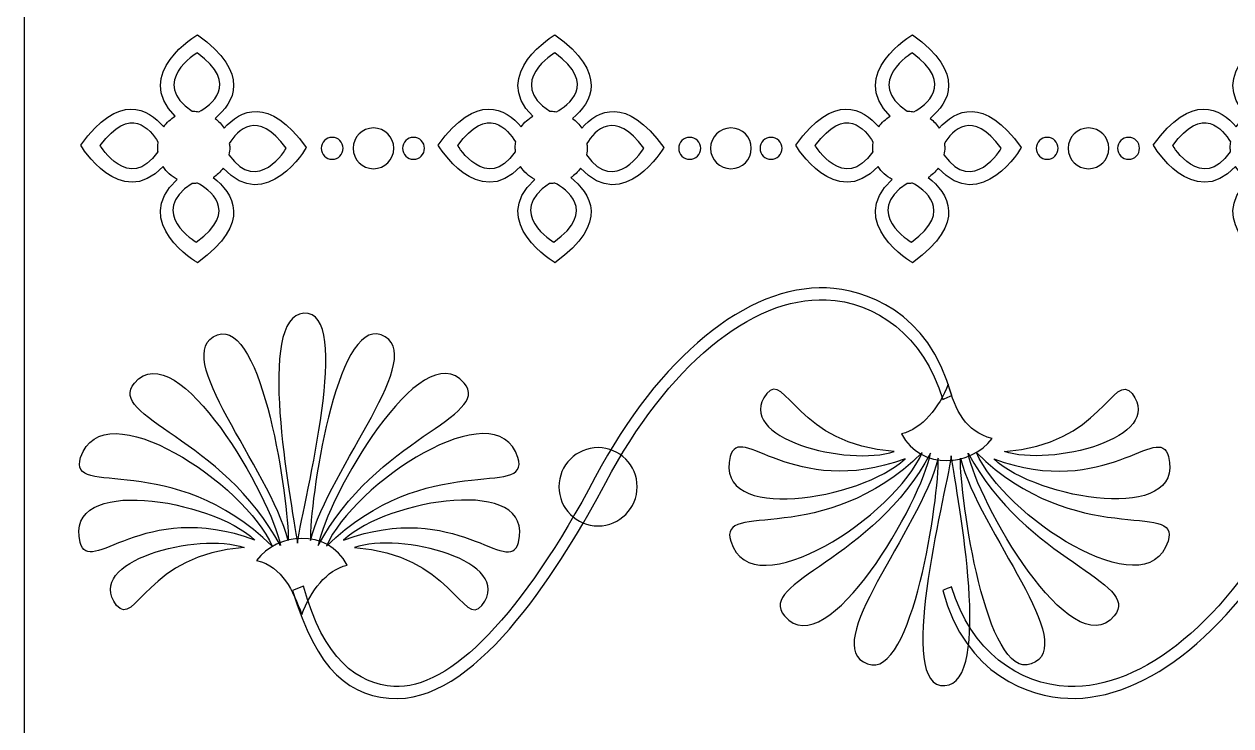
# Model space of a CAD drawing. Header units: millimetres. Extents: x -106 to 106, y -106 to 106.
# Drawn here: x -106.01 to -73.37, y 21.7 to 40.67 of the extents above; entities that cross this region are included whole.
import ezdxf

# ---------------------------------------------------------------- set-up
doc = ezdxf.new("R2010")
doc.units = ezdxf.units.MM
doc.header["$MEASUREMENT"] = 0
doc.layers.add('layer 1', color=7, linetype='Continuous')

msp = doc.modelspace()

# ---------------------------------------------------------------- linework, layer by layer
at = {"layer": 'layer 1', "color": 7}
msp.add_open_spline([(105.6569, -105.6569), (105.6569, -105.6569), (-106.0097, -105.6569), (-106.0097, -105.6569), (-106.0097, -105.6569), (-106.0097, -105.6569), (-106.0097, 106.0097), (-106.0097, 106.0097), (-106.0097, 106.0097), (-106.0097, 106.0097), (105.6569, 106.0097), (105.6569, 106.0097), (105.6569, 106.0097), (105.6569, 106.0097), (105.6569, -105.6569), (105.6569, -105.6569)], degree=3, knots=[0, 0, 0, 0, 0.2, 0.2, 0.2, 0.2, 0.4, 0.4, 0.4, 0.4, 0.6, 0.6, 0.6, 0.6, 1, 1, 1, 1], dxfattribs=at)
at = {"layer": 'layer 1', "color": 250}
for points, knots in [([(-102.2532, 36.8203), (-102.1599, 36.6737), (-102.0273, 36.555), (-101.8706, 36.4749), (-101.8706, 36.4749), (-103.1477, 35.3077), (-101.3216, 34.2215), (-101.3216, 34.2215), (-101.3216, 34.2215), (-99.8102, 35.3113), (-100.3709, 36.1128), (-100.8965, 36.5226), (-100.8965, 36.5226), (-100.7912, 36.5905), (-100.7006, 36.6781), (-100.6281, 36.781), (-100.6281, 36.781), (-99.4605, 35.5122), (-98.3777, 37.3372), (-98.3777, 37.3372), (-98.3777, 37.3372), (-99.3997, 38.753), (-100.1695, 38.3475), (-100.5988, 37.8576), (-100.5988, 37.8576), (-100.6639, 37.9622), (-100.748, 38.0517), (-100.8465, 38.1263), (-100.8465, 38.1263), (-100.3373, 38.5459), (-99.8586, 39.3309), (-101.3216, 40.3875), (-101.3216, 40.3875), (-101.3216, 40.3875), (-103.0965, 39.3319), (-101.9226, 38.1823), (-101.9226, 38.1823), (-102.0456, 38.1093), (-102.1531, 38.0126), (-102.2349, 37.896), (-102.2349, 37.896), (-102.659, 38.3964), (-103.4389, 38.8418), (-104.4792, 37.4006), (-104.4792, 37.4006), (-104.4792, 37.4006), (-103.4116, 35.605), (-102.2532, 36.8203)], [0, 0, 0, 0, 0.0769231, 0.0769231, 0.0769231, 0.0769231, 0.1538462, 0.1538462, 0.1538462, 0.1538462, 0.2307692, 0.2307692, 0.2307692, 0.2307692, 0.3076923, 0.3076923, 0.3076923, 0.3076923, 0.3846154, 0.3846154, 0.3846154, 0.3846154, 0.4615385, 0.4615385, 0.4615385, 0.4615385, 0.5384615, 0.5384615, 0.5384615, 0.5384615, 0.6153846, 0.6153846, 0.6153846, 0.6153846, 0.6923077, 0.6923077, 0.6923077, 0.6923077, 0.7692308, 0.7692308, 0.7692308, 0.7692308, 0.8461538, 0.8461538, 0.8461538, 0.8461539, 1, 1, 1, 1]), ([(-92.584, 36.8203), (-92.4906, 36.6737), (-92.3583, 36.555), (-92.2014, 36.4749), (-92.2014, 36.4749), (-93.4787, 35.3077), (-91.6527, 34.2215), (-91.6527, 34.2215), (-91.6527, 34.2215), (-90.1404, 35.3113), (-90.7019, 36.1128), (-91.2278, 36.5226), (-91.2278, 36.5226), (-91.1222, 36.5905), (-91.0307, 36.6781), (-90.9587, 36.781), (-90.9587, 36.781), (-89.7914, 35.5122), (-88.7082, 37.3372), (-88.7082, 37.3372), (-88.7082, 37.3372), (-89.73, 38.753), (-90.4999, 38.3475), (-90.9296, 37.8576), (-90.9296, 37.8576), (-90.9949, 37.9622), (-91.0786, 38.0517), (-91.1768, 38.1263), (-91.1768, 38.1263), (-90.6683, 38.5459), (-90.1889, 39.3309), (-91.6527, 40.3875), (-91.6527, 40.3875), (-91.6527, 40.3875), (-93.4266, 39.3319), (-92.2534, 38.1823), (-92.2534, 38.1823), (-92.3768, 38.1093), (-92.4842, 38.0126), (-92.5655, 37.896), (-92.5655, 37.896), (-92.9893, 38.3964), (-93.7698, 38.8418), (-94.8105, 37.4006), (-94.8105, 37.4006), (-94.8105, 37.4006), (-93.7419, 35.605), (-92.584, 36.8203)], [0, 0, 0, 0, 0.0769231, 0.0769231, 0.0769231, 0.0769231, 0.1538462, 0.1538462, 0.1538462, 0.1538462, 0.2307692, 0.2307692, 0.2307692, 0.2307692, 0.3076923, 0.3076923, 0.3076923, 0.3076923, 0.3846154, 0.3846154, 0.3846154, 0.3846154, 0.4615385, 0.4615385, 0.4615385, 0.4615385, 0.5384615, 0.5384615, 0.5384615, 0.5384615, 0.6153846, 0.6153846, 0.6153846, 0.6153846, 0.6923077, 0.6923077, 0.6923077, 0.6923077, 0.7692308, 0.7692308, 0.7692308, 0.7692308, 0.8461538, 0.8461538, 0.8461538, 0.8461539, 1, 1, 1, 1]), ([(-82.9148, 36.8203), (-82.8214, 36.6737), (-82.6888, 36.555), (-82.5326, 36.4749), (-82.5326, 36.4749), (-83.8091, 35.3077), (-81.9831, 34.2215), (-81.9831, 34.2215), (-81.9831, 34.2215), (-80.4712, 35.3113), (-81.0324, 36.1128), (-81.5586, 36.5226), (-81.5586, 36.5226), (-81.4532, 36.5905), (-81.3621, 36.6781), (-81.2895, 36.781), (-81.2895, 36.781), (-80.1224, 35.5122), (-79.0391, 37.3372), (-79.0391, 37.3372), (-79.0391, 37.3372), (-80.0609, 38.753), (-80.8309, 38.3475), (-81.2604, 37.8576), (-81.2604, 37.8576), (-81.3254, 37.9622), (-81.4095, 38.0517), (-81.508, 38.1263), (-81.508, 38.1263), (-80.9993, 38.5459), (-80.5196, 39.3309), (-81.9831, 40.3875), (-81.9831, 40.3875), (-81.9831, 40.3875), (-83.7578, 39.3319), (-82.5841, 38.1823), (-82.5841, 38.1823), (-82.707, 38.1093), (-82.8145, 38.0126), (-82.8962, 37.896), (-82.8962, 37.896), (-83.3203, 38.3964), (-84.1008, 38.8418), (-85.1408, 37.4006), (-85.1408, 37.4006), (-85.1408, 37.4006), (-84.0729, 35.605), (-82.9148, 36.8203)], [0, 0, 0, 0, 0.0769231, 0.0769231, 0.0769231, 0.0769231, 0.1538462, 0.1538462, 0.1538462, 0.1538462, 0.2307692, 0.2307692, 0.2307692, 0.2307692, 0.3076923, 0.3076923, 0.3076923, 0.3076923, 0.3846154, 0.3846154, 0.3846154, 0.3846154, 0.4615385, 0.4615385, 0.4615385, 0.4615385, 0.5384615, 0.5384615, 0.5384615, 0.5384615, 0.6153846, 0.6153846, 0.6153846, 0.6153846, 0.6923077, 0.6923077, 0.6923077, 0.6923077, 0.7692308, 0.7692308, 0.7692308, 0.7692308, 0.8461538, 0.8461538, 0.8461538, 0.8461539, 1, 1, 1, 1]), ([(-73.2456, 36.8203), (-73.1522, 36.6737), (-73.0199, 36.555), (-72.8628, 36.4749), (-72.8628, 36.4749), (-74.1403, 35.3077), (-72.3142, 34.2215), (-72.3142, 34.2215), (-72.3142, 34.2215), (-70.8023, 35.3113), (-71.3632, 36.1128), (-71.8893, 36.5226), (-71.8893, 36.5226), (-71.7837, 36.5905), (-71.6922, 36.6781), (-71.6202, 36.781), (-71.6202, 36.781), (-70.4532, 35.5122), (-69.3697, 37.3372), (-69.3697, 37.3372), (-69.3697, 37.3372), (-70.3917, 38.753), (-71.1622, 38.3475), (-71.5913, 37.8576), (-71.5913, 37.8576), (-71.6562, 37.9622), (-71.7403, 38.0517), (-71.8386, 38.1263), (-71.8386, 38.1263), (-71.3296, 38.5459), (-70.8511, 39.3309), (-72.3142, 40.3875), (-72.3142, 40.3875), (-72.3142, 40.3875), (-74.0883, 39.3319), (-72.9151, 38.1823), (-72.9151, 38.1823), (-73.038, 38.1093), (-73.1455, 38.0126), (-73.2268, 37.896), (-73.2268, 37.896), (-73.6514, 38.3964), (-74.4311, 38.8418), (-75.4713, 37.4006), (-75.4713, 37.4006), (-75.4713, 37.4006), (-74.4037, 35.605), (-73.2456, 36.8203)], [0, 0, 0, 0, 0.0769231, 0.0769231, 0.0769231, 0.0769231, 0.1538462, 0.1538462, 0.1538462, 0.1538462, 0.2307692, 0.2307692, 0.2307692, 0.2307692, 0.3076923, 0.3076923, 0.3076923, 0.3076923, 0.3846154, 0.3846154, 0.3846154, 0.3846154, 0.4615385, 0.4615385, 0.4615385, 0.4615385, 0.5384615, 0.5384615, 0.5384615, 0.5384615, 0.6153846, 0.6153846, 0.6153846, 0.6153846, 0.6923077, 0.6923077, 0.6923077, 0.6923077, 0.7692308, 0.7692308, 0.7692308, 0.7692308, 0.8461538, 0.8461538, 0.8461538, 0.8461539, 1, 1, 1, 1]), ([(-101.3281, 39.8959), (-101.3281, 39.8959), (-101.3281, 39.8959), (-101.3281, 39.8959), (-101.3281, 39.8959), (-100.1447, 39.0413), (-100.9834, 38.467), (-101.2816, 38.306), (-101.2816, 38.306), (-101.3299, 38.3127), (-101.3774, 38.3206), (-101.4279, 38.3206), (-101.4279, 38.3206), (-101.4392, 38.3206), (-101.4509, 38.3175), (-101.4632, 38.3165), (-101.4632, 38.3165), (-102.6523, 39.1107), (-101.3281, 39.8959), (-101.3281, 39.8959)], [0, 0, 0, 0, 0.1666667, 0.1666667, 0.1666667, 0.1666667, 0.3333333, 0.3333333, 0.3333333, 0.3333333, 0.5, 0.5, 0.5, 0.5, 0.6666667, 0.6666667, 0.6666667, 0.6666667, 1, 1, 1, 1]), ([(-91.659, 39.8959), (-91.659, 39.8959), (-91.659, 39.8959), (-91.659, 39.8959), (-91.659, 39.8959), (-90.4761, 39.0413), (-91.3146, 38.467), (-91.613, 38.306), (-91.613, 38.306), (-91.6602, 38.3127), (-91.7082, 38.3206), (-91.7577, 38.3206), (-91.7577, 38.3206), (-91.7706, 38.3206), (-91.7813, 38.3175), (-91.7942, 38.3165), (-91.7942, 38.3165), (-92.9832, 39.1107), (-91.659, 39.8959), (-91.659, 39.8959)], [0, 0, 0, 0, 0.1666667, 0.1666667, 0.1666667, 0.1666667, 0.3333333, 0.3333333, 0.3333333, 0.3333333, 0.5, 0.5, 0.5, 0.5, 0.6666667, 0.6666667, 0.6666667, 0.6666667, 1, 1, 1, 1]), ([(-81.9896, 39.8959), (-81.9896, 39.8959), (-81.9896, 39.8959), (-81.9896, 39.8959), (-81.9896, 39.8959), (-80.8062, 39.0413), (-81.6453, 38.467), (-81.9433, 38.306), (-81.9433, 38.306), (-81.9912, 38.3127), (-82.0394, 38.3206), (-82.089, 38.3206), (-82.089, 38.3206), (-82.1012, 38.3206), (-82.1128, 38.3175), (-82.1248, 38.3165), (-82.1248, 38.3165), (-83.3139, 39.1107), (-81.9896, 39.8959), (-81.9896, 39.8959)], [0, 0, 0, 0, 0.1666667, 0.1666667, 0.1666667, 0.1666667, 0.3333333, 0.3333333, 0.3333333, 0.3333333, 0.5, 0.5, 0.5, 0.5, 0.6666667, 0.6666667, 0.6666667, 0.6666667, 1, 1, 1, 1]), ([(-72.3208, 39.8959), (-72.3208, 39.8959), (-72.3208, 39.8959), (-72.3208, 39.8959), (-72.3208, 39.8959), (-71.1372, 39.0413), (-71.9762, 38.467), (-72.2737, 38.306), (-72.2737, 38.306), (-72.3221, 38.3127), (-72.3697, 38.3206), (-72.4197, 38.3206), (-72.4197, 38.3206), (-72.4319, 38.3206), (-72.4434, 38.3175), (-72.456, 38.3165), (-72.456, 38.3165), (-73.6444, 39.1107), (-72.3208, 39.8959), (-72.3208, 39.8959)], [0, 0, 0, 0, 0.1666667, 0.1666667, 0.1666667, 0.1666667, 0.3333333, 0.3333333, 0.3333333, 0.3333333, 0.5, 0.5, 0.5, 0.5, 0.6666667, 0.6666667, 0.6666667, 0.6666667, 1, 1, 1, 1]), ([(-102.3915, 37.4929), (-102.589, 37.8245), (-103.1454, 38.5053), (-103.9498, 37.3913), (-103.9498, 37.3913), (-103.9498, 37.3913), (-103.1794, 36.0954), (-102.3944, 37.2197), (-102.3944, 37.2197), (-102.3994, 37.2614), (-102.4068, 37.2998), (-102.4068, 37.3424), (-102.4068, 37.3424), (-102.4068, 37.3937), (-102.3994, 37.4424), (-102.3915, 37.4929), (-102.3915, 37.4929), (-102.3915, 37.4929), (-102.3915, 37.4929), (-102.3915, 37.4929)], [0, 0, 0, 0, 0.3333333, 0.3333333, 0.3333333, 0.3333333, 0.5, 0.5, 0.5, 0.5, 0.6666667, 0.6666667, 0.6666667, 0.6666667, 0.8333333, 0.8333333, 0.8333333, 0.8333333, 1, 1, 1, 1]), ([(-98.9197, 37.3165), (-98.9197, 37.3165), (-98.9197, 37.3165), (-98.9197, 37.3165), (-98.9197, 37.3165), (-98.9197, 37.3165), (-99.6874, 36.0231), (-100.4703, 37.1421), (-100.4703, 37.1421), (-100.4567, 37.2063), (-100.4493, 37.273), (-100.4493, 37.3424), (-100.4493, 37.3424), (-100.4493, 37.3787), (-100.4558, 37.4102), (-100.46, 37.4463), (-100.46, 37.4463), (-100.2497, 37.7849), (-99.7019, 38.4006), (-98.9197, 37.3165)], [0, 0, 0, 0, 0.1666667, 0.1666667, 0.1666667, 0.1666667, 0.3333333, 0.3333333, 0.3333333, 0.3333333, 0.5, 0.5, 0.5, 0.5, 0.6666667, 0.6666667, 0.6666667, 0.6666667, 1, 1, 1, 1]), ([(-92.7224, 37.4929), (-92.92, 37.8245), (-93.4766, 38.5053), (-94.2802, 37.3913), (-94.2802, 37.3913), (-94.2802, 37.3913), (-93.5105, 36.0954), (-92.7255, 37.2197), (-92.7255, 37.2197), (-92.7304, 37.2614), (-92.7376, 37.2998), (-92.7376, 37.3424), (-92.7376, 37.3424), (-92.7376, 37.3937), (-92.7304, 37.4424), (-92.7224, 37.4929), (-92.7224, 37.4929), (-92.7224, 37.4929), (-92.7224, 37.4929), (-92.7224, 37.4929)], [0, 0, 0, 0, 0.3333333, 0.3333333, 0.3333333, 0.3333333, 0.5, 0.5, 0.5, 0.5, 0.6666667, 0.6666667, 0.6666667, 0.6666667, 0.8333333, 0.8333333, 0.8333333, 0.8333333, 1, 1, 1, 1]), ([(-89.2502, 37.3165), (-89.2502, 37.3165), (-89.2502, 37.3165), (-89.2502, 37.3165), (-89.2502, 37.3165), (-89.2502, 37.3165), (-90.0177, 36.0231), (-90.8011, 37.1421), (-90.8011, 37.1421), (-90.7873, 37.2063), (-90.7799, 37.273), (-90.7799, 37.3424), (-90.7799, 37.3424), (-90.7799, 37.3787), (-90.7865, 37.4102), (-90.791, 37.4463), (-90.791, 37.4463), (-90.5803, 37.7849), (-90.0329, 38.4006), (-89.2502, 37.3165)], [0, 0, 0, 0, 0.1666667, 0.1666667, 0.1666667, 0.1666667, 0.3333333, 0.3333333, 0.3333333, 0.3333333, 0.5, 0.5, 0.5, 0.5, 0.6666667, 0.6666667, 0.6666667, 0.6666667, 1, 1, 1, 1]), ([(-83.0529, 37.4929), (-83.251, 37.8245), (-83.8076, 38.5053), (-84.6112, 37.3913), (-84.6112, 37.3913), (-84.6112, 37.3913), (-83.8415, 36.0954), (-83.0559, 37.2197), (-83.0559, 37.2197), (-83.0614, 37.2614), (-83.0686, 37.2998), (-83.0686, 37.3424), (-83.0686, 37.3424), (-83.0686, 37.3937), (-83.0614, 37.4424), (-83.0529, 37.4929), (-83.0529, 37.4929), (-83.0529, 37.4929), (-83.0529, 37.4929), (-83.0529, 37.4929)], [0, 0, 0, 0, 0.3333333, 0.3333333, 0.3333333, 0.3333333, 0.5, 0.5, 0.5, 0.5, 0.6666667, 0.6666667, 0.6666667, 0.6666667, 0.8333333, 0.8333333, 0.8333333, 0.8333333, 1, 1, 1, 1]), ([(-79.5808, 37.3165), (-79.5808, 37.3165), (-79.5808, 37.3165), (-79.5808, 37.3165), (-79.5808, 37.3165), (-79.5808, 37.3165), (-80.3487, 36.0231), (-81.132, 37.1421), (-81.132, 37.1421), (-81.1178, 37.2063), (-81.1108, 37.273), (-81.1108, 37.3424), (-81.1108, 37.3424), (-81.1108, 37.3787), (-81.1176, 37.4102), (-81.1214, 37.4463), (-81.1214, 37.4463), (-80.9115, 37.7849), (-80.3632, 38.4006), (-79.5808, 37.3165)], [0, 0, 0, 0, 0.1666667, 0.1666667, 0.1666667, 0.1666667, 0.3333333, 0.3333333, 0.3333333, 0.3333333, 0.5, 0.5, 0.5, 0.5, 0.6666667, 0.6666667, 0.6666667, 0.6666667, 1, 1, 1, 1]), ([(-73.3836, 37.4929), (-73.5817, 37.8245), (-74.1377, 38.5053), (-74.9425, 37.3913), (-74.9425, 37.3913), (-74.9425, 37.3913), (-74.1718, 36.0954), (-73.3865, 37.2197), (-73.3865, 37.2197), (-73.3922, 37.2614), (-73.3992, 37.2998), (-73.3992, 37.3424), (-73.3992, 37.3424), (-73.3992, 37.3937), (-73.3922, 37.4424), (-73.3836, 37.4929), (-73.3836, 37.4929), (-73.3836, 37.4929), (-73.3836, 37.4929), (-73.3836, 37.4929)], [0, 0, 0, 0, 0.3333333, 0.3333333, 0.3333333, 0.3333333, 0.5, 0.5, 0.5, 0.5, 0.6666667, 0.6666667, 0.6666667, 0.6666667, 0.8333333, 0.8333333, 0.8333333, 0.8333333, 1, 1, 1, 1]), ([(-97.1132, 37.3153), (-97.1132, 37.6192), (-96.8661, 37.8662), (-96.5622, 37.8662), (-96.5622, 37.8662), (-96.2575, 37.8662), (-96.0117, 37.6192), (-96.0117, 37.3153), (-96.0117, 37.3153), (-96.0117, 37.0111), (-96.2575, 36.7646), (-96.5622, 36.7646), (-96.5622, 36.7646), (-96.8661, 36.7646), (-97.1132, 37.0111), (-97.1132, 37.3153)], [0, 0, 0, 0, 0.2, 0.2, 0.2, 0.2, 0.4, 0.4, 0.4, 0.4, 0.6, 0.6, 0.6, 0.6, 1, 1, 1, 1]), ([(-87.4437, 37.3153), (-87.4437, 37.6192), (-87.1969, 37.8662), (-86.8923, 37.8662), (-86.8923, 37.8662), (-86.5886, 37.8662), (-86.342, 37.6192), (-86.342, 37.3153), (-86.342, 37.3153), (-86.342, 37.0111), (-86.5886, 36.7646), (-86.8923, 36.7646), (-86.8923, 36.7646), (-87.1969, 36.7646), (-87.4437, 37.0111), (-87.4437, 37.3153)], [0, 0, 0, 0, 0.2, 0.2, 0.2, 0.2, 0.4, 0.4, 0.4, 0.4, 0.6, 0.6, 0.6, 0.6, 1, 1, 1, 1]), ([(-77.7749, 37.3153), (-77.7749, 37.6192), (-77.5275, 37.8662), (-77.2235, 37.8662), (-77.2235, 37.8662), (-76.9189, 37.8662), (-76.6728, 37.6192), (-76.6728, 37.3153), (-76.6728, 37.3153), (-76.6728, 37.0111), (-76.9189, 36.7646), (-77.2235, 36.7646), (-77.2235, 36.7646), (-77.5275, 36.7646), (-77.7749, 37.0111), (-77.7749, 37.3153)], [0, 0, 0, 0, 0.2, 0.2, 0.2, 0.2, 0.4, 0.4, 0.4, 0.4, 0.6, 0.6, 0.6, 0.6, 1, 1, 1, 1]), ([(-97.9759, 37.3153), (-97.9759, 37.4783), (-97.8425, 37.6123), (-97.6774, 37.6123), (-97.6774, 37.6123), (-97.513, 37.6123), (-97.3804, 37.4783), (-97.3804, 37.3153), (-97.3804, 37.3153), (-97.3804, 37.1505), (-97.513, 37.0184), (-97.6774, 37.0184), (-97.6774, 37.0184), (-97.8425, 37.0184), (-97.9759, 37.1505), (-97.9759, 37.3153)], [0, 0, 0, 0, 0.2, 0.2, 0.2, 0.2, 0.4, 0.4, 0.4, 0.4, 0.6, 0.6, 0.6, 0.6, 1, 1, 1, 1]), ([(-95.775, 37.3153), (-95.775, 37.4783), (-95.6418, 37.6123), (-95.4773, 37.6123), (-95.4773, 37.6123), (-95.313, 37.6123), (-95.1802, 37.4783), (-95.1802, 37.3153), (-95.1802, 37.3153), (-95.1802, 37.1505), (-95.313, 37.0184), (-95.4773, 37.0184), (-95.4773, 37.0184), (-95.6418, 37.0184), (-95.775, 37.1505), (-95.775, 37.3153)], [0, 0, 0, 0, 0.2, 0.2, 0.2, 0.2, 0.4, 0.4, 0.4, 0.4, 0.6, 0.6, 0.6, 0.6, 1, 1, 1, 1]), ([(-88.306, 37.3153), (-88.306, 37.4783), (-88.1734, 37.6123), (-88.0087, 37.6123), (-88.0087, 37.6123), (-87.8445, 37.6123), (-87.7114, 37.4783), (-87.7114, 37.3153), (-87.7114, 37.3153), (-87.7114, 37.1505), (-87.8445, 37.0184), (-88.0087, 37.0184), (-88.0087, 37.0184), (-88.1734, 37.0184), (-88.306, 37.1505), (-88.306, 37.3153)], [0, 0, 0, 0, 0.2, 0.2, 0.2, 0.2, 0.4, 0.4, 0.4, 0.4, 0.6, 0.6, 0.6, 0.6, 1, 1, 1, 1]), ([(-86.1062, 37.3153), (-86.1062, 37.4783), (-85.9726, 37.6123), (-85.8087, 37.6123), (-85.8087, 37.6123), (-85.6438, 37.6123), (-85.5107, 37.4783), (-85.5107, 37.3153), (-85.5107, 37.3153), (-85.5107, 37.1505), (-85.6438, 37.0184), (-85.8087, 37.0184), (-85.8087, 37.0184), (-85.9726, 37.0184), (-86.1062, 37.1505), (-86.1062, 37.3153)], [0, 0, 0, 0, 0.2, 0.2, 0.2, 0.2, 0.4, 0.4, 0.4, 0.4, 0.6, 0.6, 0.6, 0.6, 1, 1, 1, 1]), ([(-78.6374, 37.3153), (-78.6374, 37.4783), (-78.504, 37.6123), (-78.3388, 37.6123), (-78.3388, 37.6123), (-78.175, 37.6123), (-78.042, 37.4783), (-78.042, 37.3153), (-78.042, 37.3153), (-78.042, 37.1505), (-78.175, 37.0184), (-78.3388, 37.0184), (-78.3388, 37.0184), (-78.504, 37.0184), (-78.6374, 37.1505), (-78.6374, 37.3153)], [0, 0, 0, 0, 0.2, 0.2, 0.2, 0.2, 0.4, 0.4, 0.4, 0.4, 0.6, 0.6, 0.6, 0.6, 1, 1, 1, 1]), ([(-76.4366, 37.3153), (-76.4366, 37.4783), (-76.3031, 37.6123), (-76.139, 37.6123), (-76.139, 37.6123), (-75.9748, 37.6123), (-75.8413, 37.4783), (-75.8413, 37.3153), (-75.8413, 37.3153), (-75.8413, 37.1505), (-75.9748, 37.0184), (-76.139, 37.0184), (-76.139, 37.0184), (-76.3031, 37.0184), (-76.4366, 37.1505), (-76.4366, 37.3153)], [0, 0, 0, 0, 0.2, 0.2, 0.2, 0.2, 0.4, 0.4, 0.4, 0.4, 0.6, 0.6, 0.6, 0.6, 1, 1, 1, 1]), ([(-101.3526, 34.7765), (-101.3526, 34.7765), (-101.3526, 34.7765), (-101.3526, 34.7765), (-101.3526, 34.7765), (-101.3526, 34.7765), (-102.6936, 35.5699), (-101.4677, 36.3684), (-101.4677, 36.3684), (-101.4535, 36.3667), (-101.4411, 36.3641), (-101.4279, 36.3641), (-101.4279, 36.3641), (-101.392, 36.3641), (-101.3588, 36.3704), (-101.324, 36.3747), (-101.324, 36.3747), (-101.0436, 36.2265), (-100.1456, 35.6446), (-101.3526, 34.7765)], [0, 0, 0, 0, 0.1666667, 0.1666667, 0.1666667, 0.1666667, 0.3333333, 0.3333333, 0.3333333, 0.3333333, 0.5, 0.5, 0.5, 0.5, 0.6666667, 0.6666667, 0.6666667, 0.6666667, 1, 1, 1, 1]), ([(-91.6836, 34.7765), (-91.6836, 34.7765), (-91.6836, 34.7765), (-91.6836, 34.7765), (-91.6836, 34.7765), (-91.6836, 34.7765), (-93.0237, 35.5699), (-91.7983, 36.3684), (-91.7983, 36.3684), (-91.7849, 36.3667), (-91.7719, 36.3641), (-91.7577, 36.3641), (-91.7577, 36.3641), (-91.7225, 36.3641), (-91.6896, 36.3704), (-91.6552, 36.3747), (-91.6552, 36.3747), (-91.3744, 36.2265), (-90.4764, 35.6446), (-91.6836, 34.7765)], [0, 0, 0, 0, 0.1666667, 0.1666667, 0.1666667, 0.1666667, 0.3333333, 0.3333333, 0.3333333, 0.3333333, 0.5, 0.5, 0.5, 0.5, 0.6666667, 0.6666667, 0.6666667, 0.6666667, 1, 1, 1, 1]), ([(-82.0139, 34.7765), (-82.0139, 34.7765), (-82.0139, 34.7765), (-82.0139, 34.7765), (-82.0139, 34.7765), (-82.0139, 34.7765), (-83.3551, 35.5699), (-82.1293, 36.3684), (-82.1293, 36.3684), (-82.115, 36.3667), (-82.1028, 36.3641), (-82.089, 36.3641), (-82.089, 36.3641), (-82.0538, 36.3641), (-82.0198, 36.3704), (-81.986, 36.3747), (-81.986, 36.3747), (-81.7054, 36.2265), (-80.8076, 35.6446), (-82.0139, 34.7765)], [0, 0, 0, 0, 0.1666667, 0.1666667, 0.1666667, 0.1666667, 0.3333333, 0.3333333, 0.3333333, 0.3333333, 0.5, 0.5, 0.5, 0.5, 0.6666667, 0.6666667, 0.6666667, 0.6666667, 1, 1, 1, 1]), ([(-72.3451, 34.7765), (-72.3451, 34.7765), (-72.3451, 34.7765), (-72.3451, 34.7765), (-72.3451, 34.7765), (-72.3451, 34.7765), (-73.6857, 35.5699), (-72.4601, 36.3684), (-72.4601, 36.3684), (-72.4462, 36.3667), (-72.4333, 36.3641), (-72.4197, 36.3641), (-72.4197, 36.3641), (-72.3838, 36.3641), (-72.3513, 36.3704), (-72.3168, 36.3747), (-72.3168, 36.3747), (-72.0359, 36.2265), (-71.1376, 35.6446), (-72.3451, 34.7765)], [0, 0, 0, 0, 0.1666667, 0.1666667, 0.1666667, 0.1666667, 0.3333333, 0.3333333, 0.3333333, 0.3333333, 0.5, 0.5, 0.5, 0.5, 0.6666667, 0.6666667, 0.6666667, 0.6666667, 1, 1, 1, 1]), ([(-95.9066, 22.4399), (-97.188, 22.4351), (-98.0999, 23.1799), (-98.7493, 25.3619), (-98.7493, 25.3619), (-98.7493, 25.3619), (-98.4499, 25.4747), (-98.4499, 25.4747), (-98.4499, 25.4747), (-97.9202, 23.494), (-96.977, 22.824), (-96.0122, 22.7634), (-96.0122, 22.7634), (-94.4982, 22.6585), (-92.5114, 24.7304), (-90.5619, 28.423), (-90.5619, 28.423), (-88.8495, 31.6661), (-86.4483, 33.6253), (-84.3068, 33.5397), (-84.3068, 33.5397), (-83.2846, 33.4984), (-81.549, 32.9384), (-80.923, 30.6276), (-80.923, 30.6276), (-80.923, 30.6276), (-81.1631, 30.5235), (-81.1631, 30.5235), (-81.1631, 30.5235), (-81.6823, 32.2651), (-82.9858, 33.1652), (-84.3197, 33.22), (-84.3197, 33.22), (-86.3454, 33.3016), (-88.6254, 31.4082), (-90.2789, 28.2745), (-90.2789, 28.2745), (-91.439, 26.0783), (-93.694, 22.4399), (-95.9066, 22.4399)], [0, 0, 0, 0, 0.0909091, 0.0909091, 0.0909091, 0.0909091, 0.1818182, 0.1818182, 0.1818182, 0.1818182, 0.2727273, 0.2727273, 0.2727273, 0.2727273, 0.3636364, 0.3636364, 0.3636364, 0.3636364, 0.4545455, 0.4545455, 0.4545455, 0.4545455, 0.5454545, 0.5454545, 0.5454545, 0.5454546, 0.6363636, 0.6363636, 0.6363636, 0.6363636, 0.7272727, 0.7272727, 0.7272727, 0.7272727, 0.8181818, 0.8181818, 0.8181818, 0.8181818, 1, 1, 1, 1]), ([(-66.1825, 33.5423), (-64.9013, 33.5483), (-63.989, 32.8019), (-63.3398, 30.62), (-63.3398, 30.62), (-63.3398, 30.62), (-63.6393, 30.5078), (-63.6393, 30.5078), (-63.6393, 30.5078), (-64.1686, 32.4887), (-65.1119, 33.1578), (-66.0771, 33.2186), (-66.0771, 33.2186), (-67.5915, 33.3242), (-69.578, 31.2514), (-71.527, 27.5586), (-71.527, 27.5586), (-73.2394, 24.3156), (-75.6408, 22.3569), (-77.7824, 22.4425), (-77.7824, 22.4425), (-78.8041, 22.484), (-80.5396, 23.0435), (-81.166, 25.356), (-81.166, 25.356), (-81.166, 25.356), (-80.9256, 25.4587), (-80.9256, 25.4587), (-80.9256, 25.4587), (-80.4066, 23.7168), (-79.1031, 22.8166), (-77.769, 22.7617), (-77.769, 22.7617), (-75.7436, 22.6814), (-73.4637, 24.5745), (-71.8099, 27.7085), (-71.8099, 27.7085), (-70.6499, 29.9053), (-68.3953, 33.5423), (-66.1825, 33.5423)], [0, 0, 0, 0, 0.0909091, 0.0909091, 0.0909091, 0.0909091, 0.1818182, 0.1818182, 0.1818182, 0.1818182, 0.2727273, 0.2727273, 0.2727273, 0.2727273, 0.3636364, 0.3636364, 0.3636364, 0.3636364, 0.4545455, 0.4545455, 0.4545455, 0.4545455, 0.5454545, 0.5454545, 0.5454545, 0.5454546, 0.6363636, 0.6363636, 0.6363636, 0.6363636, 0.7272727, 0.7272727, 0.7272727, 0.7272727, 0.8181818, 0.8181818, 0.8181818, 0.8181818, 1, 1, 1, 1]), ([(-98.8683, 26.7063), (-98.8427, 27.7273), (-99.5618, 32.7283), (-100.781, 32.2693), (-100.781, 32.2693), (-102.1184, 31.7654), (-99.3777, 28.6954), (-98.8683, 26.7063)], [0, 0, 0, 0, 0.3333333, 0.3333333, 0.3333333, 0.3333333, 1, 1, 1, 1]), ([(-98.6174, 26.6376), (-98.8041, 27.8329), (-99.7477, 32.7764), (-98.4462, 32.8553), (-98.4462, 32.8553), (-97.0846, 32.9369), (-98.4462, 27.8329), (-98.6174, 26.6376)], [0, 0, 0, 0, 0.3333333, 0.3333333, 0.3333333, 0.3333333, 1, 1, 1, 1]), ([(-98.2677, 26.7063), (-98.2934, 27.7273), (-97.574, 32.7283), (-96.3545, 32.2693), (-96.3545, 32.2693), (-95.0174, 31.7654), (-97.7578, 28.6954), (-98.2677, 26.7063)], [0, 0, 0, 0, 0.3333333, 0.3333333, 0.3333333, 0.3333333, 1, 1, 1, 1]), ([(-99.0795, 26.572), (-99.3014, 27.8296), (-101.8709, 32.3544), (-103.0267, 30.9676), (-103.0267, 30.9676), (-103.7917, 30.0477), (-100.6284, 29.4867), (-99.0795, 26.572)], [0, 0, 0, 0, 0.3333333, 0.3333333, 0.3333333, 0.3333333, 1, 1, 1, 1]), ([(-98.0565, 26.572), (-97.835, 27.8296), (-95.2651, 32.3544), (-94.1095, 30.9676), (-94.1095, 30.9676), (-93.3433, 30.0477), (-96.5077, 29.4867), (-98.0565, 26.572)], [0, 0, 0, 0, 0.3333333, 0.3333333, 0.3333333, 0.3333333, 1, 1, 1, 1]), ([(-82.475, 29.1198), (-83.7054, 28.6879), (-86.8572, 29.4855), (-85.9249, 30.682), (-85.9249, 30.682), (-85.4328, 31.3148), (-85.0814, 29.2781), (-82.475, 29.1198)], [0, 0, 0, 0, 0.3333333, 0.3333333, 0.3333333, 0.3333333, 1, 1, 1, 1]), ([(-79.4942, 29.1198), (-78.2637, 28.6879), (-75.1127, 29.4855), (-76.0442, 30.682), (-76.0442, 30.682), (-76.5367, 31.3148), (-76.8881, 29.2781), (-79.4942, 29.1198)], [0, 0, 0, 0, 0.3333333, 0.3333333, 0.3333333, 0.3333333, 1, 1, 1, 1]), ([(-99.3014, 26.5525), (-100.0164, 28.2368), (-103.8944, 30.8139), (-104.4813, 28.9513), (-104.4813, 28.9513), (-104.8408, 27.8115), (-102.0063, 29.2063), (-99.3014, 26.5525)], [0, 0, 0, 0, 0.3333333, 0.3333333, 0.3333333, 0.3333333, 1, 1, 1, 1]), ([(-97.835, 26.5525), (-97.1196, 28.2368), (-93.2418, 30.8139), (-92.6553, 28.9513), (-92.6553, 28.9513), (-92.2956, 27.8115), (-95.1297, 29.2063), (-97.835, 26.5525)], [0, 0, 0, 0, 0.3333333, 0.3333333, 0.3333333, 0.3333333, 1, 1, 1, 1]), ([(-82.2799, 29.5956), (-81.7164, 29.7248), (-81.2591, 30.3115), (-81.0157, 30.9381), (-81.0157, 30.9381), (-80.8255, 30.2345), (-80.5445, 29.6469), (-79.8299, 29.4686), (-79.8299, 29.4686), (-80.372, 28.7258), (-81.7441, 28.576), (-82.2799, 29.5956)], [0, 0, 0, 0, 0.5, 0.5, 0.5, 0.5, 0.75, 0.75, 0.75, 0.75, 1, 1, 1, 1]), ([(-82.1836, 28.9172), (-83.3745, 27.8076), (-87.3784, 27.1452), (-86.9104, 28.9794), (-86.9104, 28.9794), (-86.6636, 29.9494), (-85.2433, 27.7955), (-82.1836, 28.9172)], [0, 0, 0, 0, 0.3333333, 0.3333333, 0.3333333, 0.3333333, 1, 1, 1, 1]), ([(-79.7865, 28.9172), (-78.5952, 27.8076), (-74.5911, 27.1452), (-75.0593, 28.9794), (-75.0593, 28.9794), (-75.3061, 29.9494), (-76.7265, 27.7955), (-79.7865, 28.9172)], [0, 0, 0, 0, 0.3333333, 0.3333333, 0.3333333, 0.3333333, 1, 1, 1, 1]), ([(-89.4291, 28.1634), (-89.4291, 27.579), (-89.903, 27.1051), (-90.4875, 27.1051), (-90.4875, 27.1051), (-91.0719, 27.1051), (-91.5458, 27.579), (-91.5458, 28.1634), (-91.5458, 28.1634), (-91.5458, 28.7479), (-91.0719, 29.2218), (-90.4875, 29.2218), (-90.4875, 29.2218), (-89.903, 29.2218), (-89.4291, 28.7479), (-89.4291, 28.1634)], [0, 0, 0, 0, 0.2, 0.2, 0.2, 0.2, 0.4, 0.4, 0.4, 0.4, 0.6, 0.6, 0.6, 0.6, 1, 1, 1, 1]), ([(-81.7185, 29.0857), (-82.4333, 27.4014), (-86.3109, 24.8246), (-86.898, 26.6877), (-86.898, 26.6877), (-87.2572, 27.8282), (-84.4231, 26.4316), (-81.7185, 29.0857)], [0, 0, 0, 0, 0.3333333, 0.3333333, 0.3333333, 0.3333333, 1, 1, 1, 1]), ([(-81.4964, 29.0673), (-81.7185, 27.81), (-84.2877, 23.284), (-85.4433, 24.6715), (-85.4433, 24.6715), (-86.2095, 25.5901), (-83.0452, 26.1524), (-81.4964, 29.0673)], [0, 0, 0, 0, 0.3333333, 0.3333333, 0.3333333, 0.3333333, 1, 1, 1, 1]), ([(-80.4734, 29.0673), (-80.2512, 27.81), (-77.682, 23.284), (-76.5264, 24.6715), (-76.5264, 24.6715), (-75.7607, 25.5901), (-78.925, 26.1524), (-80.4734, 29.0673)], [0, 0, 0, 0, 0.3333333, 0.3333333, 0.3333333, 0.3333333, 1, 1, 1, 1]), ([(-80.2512, 29.0857), (-79.5363, 27.4014), (-75.6582, 24.8246), (-75.0715, 26.6877), (-75.0715, 26.6877), (-74.7124, 27.8282), (-77.5466, 26.4316), (-80.2512, 29.0857)], [0, 0, 0, 0, 0.3333333, 0.3333333, 0.3333333, 0.3333333, 1, 1, 1, 1]), ([(-81.2849, 28.9332), (-81.2591, 27.9125), (-81.9788, 22.9109), (-83.1983, 23.3705), (-83.1983, 23.3705), (-84.5349, 23.8741), (-81.7951, 26.9426), (-81.2849, 28.9332)], [0, 0, 0, 0, 0.3333333, 0.3333333, 0.3333333, 0.3333333, 1, 1, 1, 1]), ([(-80.9356, 29.0006), (-80.7485, 27.8067), (-79.8051, 22.862), (-81.1063, 22.7842), (-81.1063, 22.7842), (-82.4688, 22.7012), (-81.1063, 27.8067), (-80.9356, 29.0006)], [0, 0, 0, 0, 0.3333333, 0.3333333, 0.3333333, 0.3333333, 1, 1, 1, 1]), ([(-80.6848, 28.9332), (-80.7101, 27.9125), (-79.9916, 22.9109), (-78.7714, 23.3705), (-78.7714, 23.3705), (-77.4347, 23.8741), (-80.1749, 26.9426), (-80.6848, 28.9332)], [0, 0, 0, 0, 0.3333333, 0.3333333, 0.3333333, 0.3333333, 1, 1, 1, 1]), ([(-99.7665, 26.7218), (-100.9574, 27.8317), (-104.9618, 28.494), (-104.4937, 26.6584), (-104.4937, 26.6584), (-104.2465, 25.689), (-102.8264, 27.8429), (-99.7665, 26.7218)], [0, 0, 0, 0, 0.3333333, 0.3333333, 0.3333333, 0.3333333, 1, 1, 1, 1]), ([(-97.3694, 26.7218), (-96.1787, 27.8317), (-92.1747, 28.494), (-92.6422, 26.6584), (-92.6422, 26.6584), (-92.8894, 25.689), (-94.3094, 27.8429), (-97.3694, 26.7218)], [0, 0, 0, 0, 0.3333333, 0.3333333, 0.3333333, 0.3333333, 1, 1, 1, 1]), ([(-100.0581, 26.5184), (-101.2887, 26.9516), (-104.4401, 26.1524), (-103.508, 24.9559), (-103.508, 24.9559), (-103.0159, 24.3242), (-102.6645, 26.3599), (-100.0581, 26.5184)], [0, 0, 0, 0, 0.3333333, 0.3333333, 0.3333333, 0.3333333, 1, 1, 1, 1]), ([(-97.2729, 26.0426), (-97.837, 25.9148), (-98.2563, 25.3404), (-98.5001, 24.7121), (-98.5001, 24.7121), (-98.7493, 25.3619), (-99.0077, 25.9913), (-99.7227, 26.1711), (-99.7227, 26.1711), (-99.1808, 26.9137), (-97.809, 27.0636), (-97.2729, 26.0426)], [0, 0, 0, 0, 0.5, 0.5, 0.5, 0.5, 0.75, 0.75, 0.75, 0.75, 1, 1, 1, 1]), ([(-97.0778, 26.5184), (-95.8472, 26.9516), (-92.6954, 26.1524), (-93.628, 24.9559), (-93.628, 24.9559), (-94.1201, 24.3242), (-94.4715, 26.3599), (-97.0778, 26.5184)], [0, 0, 0, 0, 0.3333333, 0.3333333, 0.3333333, 0.3333333, 1, 1, 1, 1])]:
    msp.add_open_spline(points, degree=3, knots=knots, dxfattribs=at)

doc.saveas('drawing.dxf')
